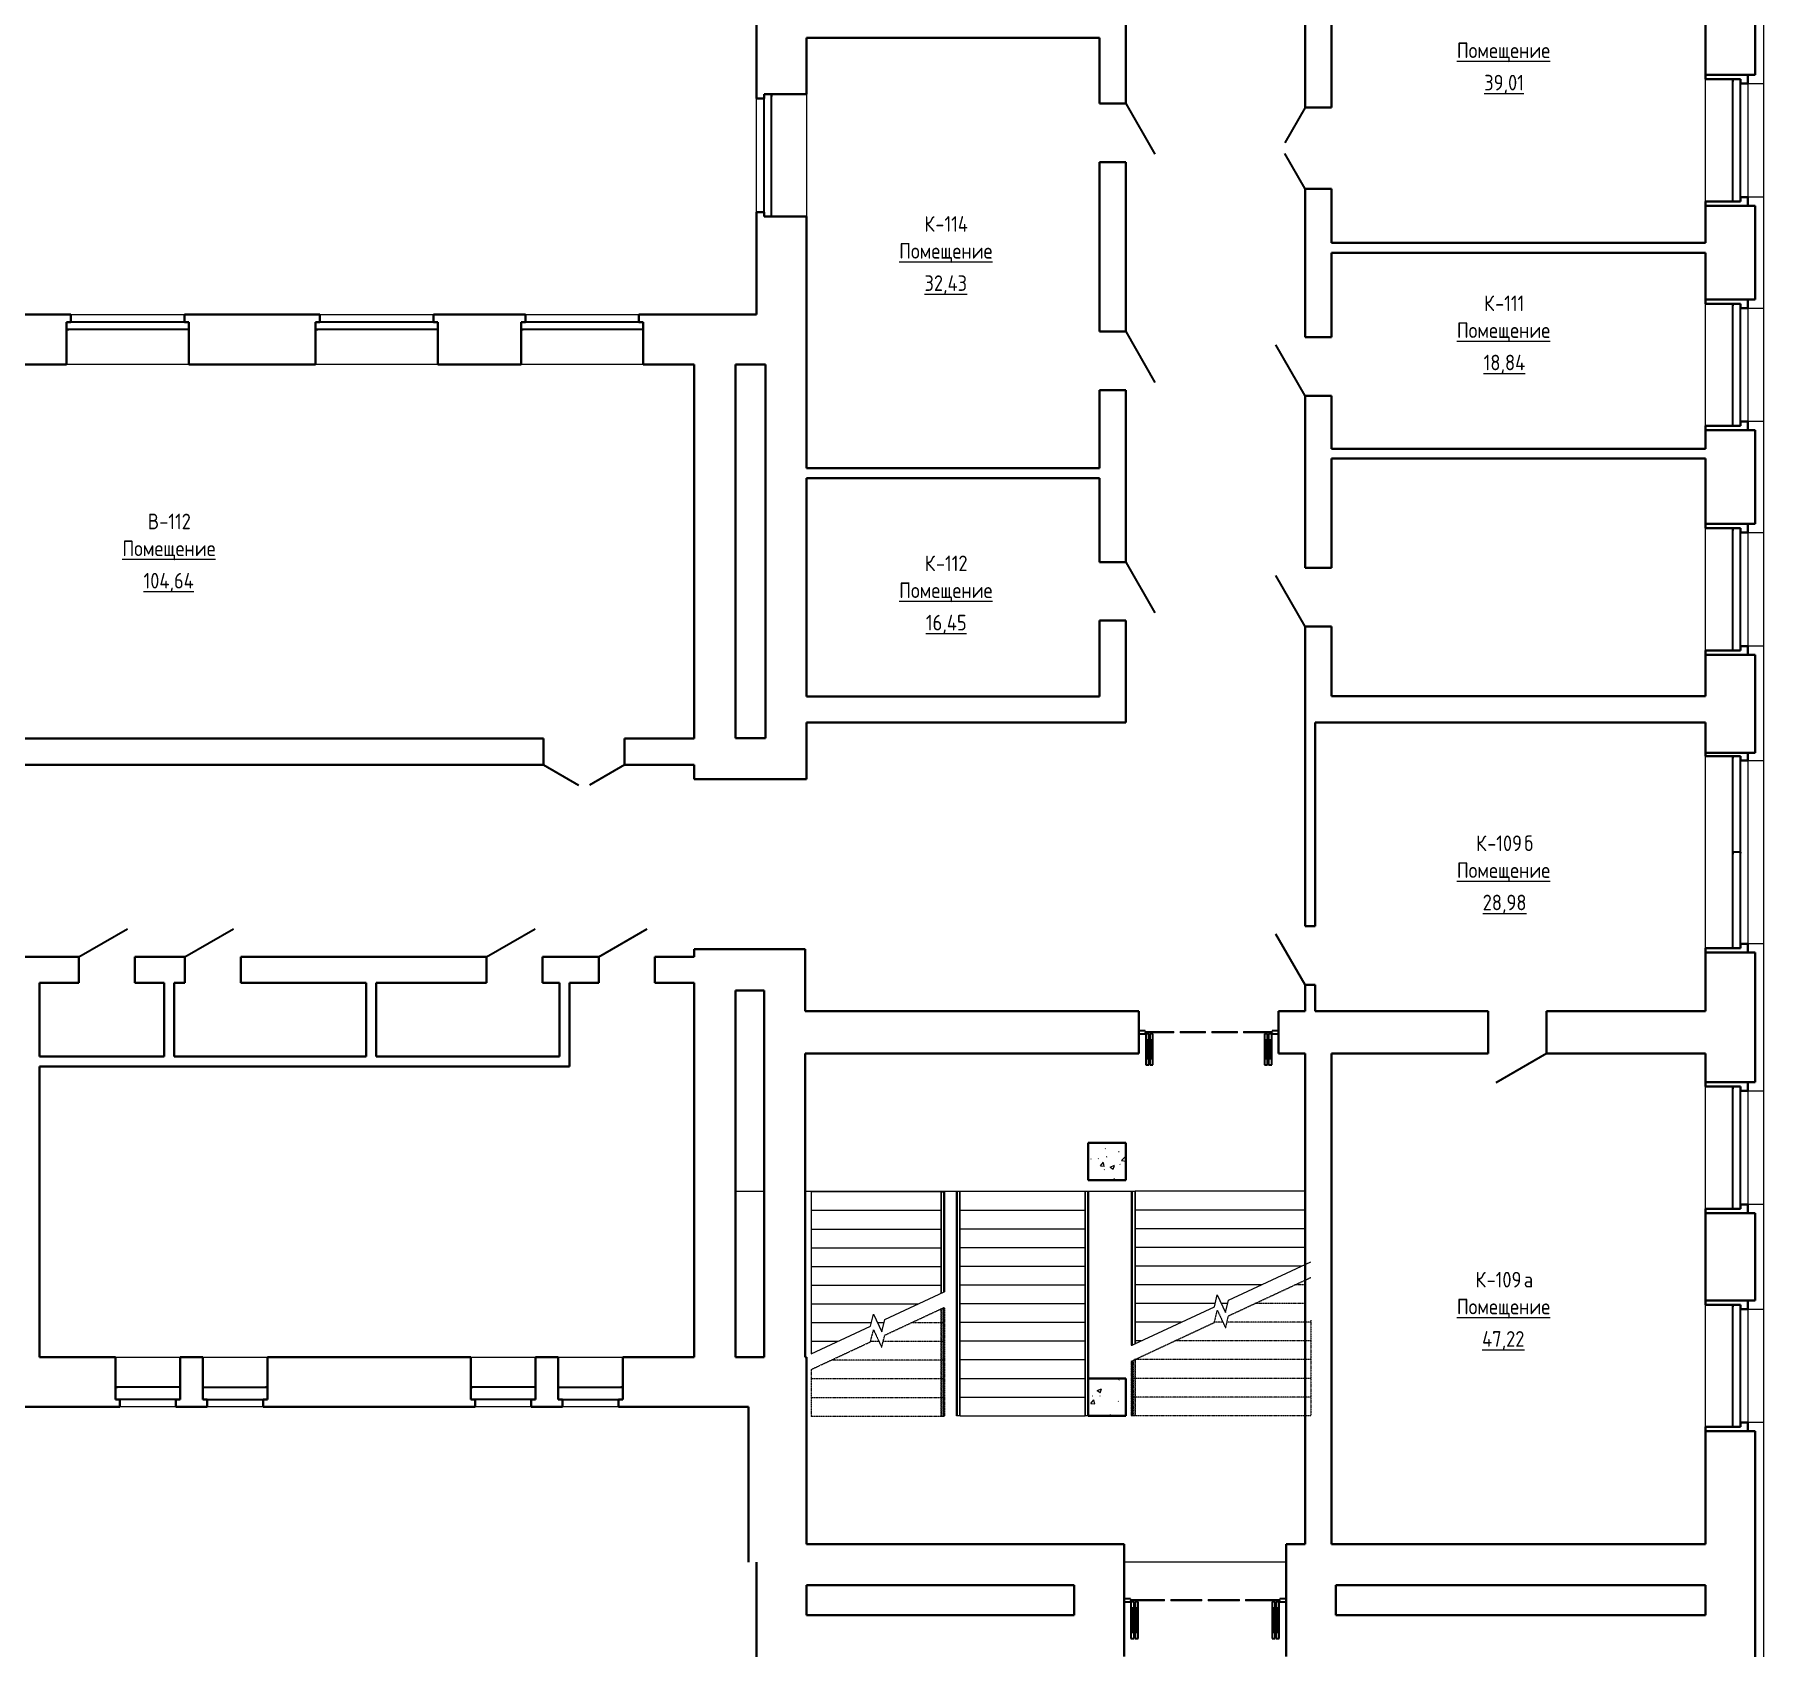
# Model space of a CAD drawing. Header units: millimetres. Extents: x -24 to 373619, y 275 to 149465.
# Drawn here: x 88483 to 116216, y 61239 to 87105 of the extents above; entities that cross this region are included whole.
import ezdxf

# ---------------------------------------------------------------- set-up
doc = ezdxf.new("R2010")
doc.units = ezdxf.units.MM
doc.linetypes.add('ADSK_Сверху', pattern=[4.5, 3, -1.5])
for name, color, linetype, lineweight in [('Двери', 7, 'Continuous', 18), ('Каркас_Импост', 7, 'Continuous', 30), ('Лестницы', 7, 'Continuous', 18), ('Марки помещений', 7, 'Continuous', 18), ('Несущие колонны', 7, 'Continuous', 18), ('Ограждение', 7, 'Continuous', 18), ('Окна', 7, 'Continuous', 18), ('Остекление', 7, 'Continuous', 30), ('Панель', 7, 'Continuous', 30), ('Перекрытия', 7, 'Continuous', 18), ('Поручни', 7, 'Continuous', 18), ('Стены', 7, 'Continuous', 18), ('Стены разрез', 7, 'Continuous', 40)]:
    doc.layers.add(name, color=color, linetype=linetype, lineweight=lineweight)
doc.styles.add('GOST Common_1', font='GOST Common.ttf', dxfattribs={"width": 0.9, "height": 250})

# ---------------------------------------------------------------- blocks, each defined once
blk = doc.blocks.new('Ограждение - Ограждение-187630-001_Весь этаж')
at = {"layer": 'Ограждение', "linetype": 'ADSK_Сверху'}
for p, q in [((106076, 65834), (106076, 64954)), ((106086, 65835), (106086, 64954)), ((106091, 65837), (106091, 64954)), ((106106, 65844), (106106, 64954)), ((106131, 65856), (106131, 64954)), ((106136, 65858), (106136, 64954)), ((106106, 64954), (106076, 64954)), ((106136, 64954), (106086, 64954)), ((106131, 64954), (106091, 64954))]:
    blk.add_line(p, q, dxfattribs=at)
at = {"layer": 'Поручни'}
for p, q in [((106076, 68554), (106091, 68554)), ((106076, 68554), (106076, 66084)), ((106091, 68554), (106131, 68554)), ((106091, 68554), (106091, 66087)), ((106131, 68554), (106136, 68554)), ((106131, 68554), (106131, 66106)), ((106136, 68554), (106136, 66108)), ((106076, 66084), (106086, 66084)), ((106076, 66084), (106086, 66084)), ((106086, 66088), (106086, 66085)), ((106086, 66085), (106091, 66087)), ((106086, 66084), (106091, 66087)), ((106086, 66084), (106091, 66087)), ((106091, 66087), (106131, 66106)), ((106091, 66087), (106131, 66106)), ((106091, 66087), (106131, 66106)), ((106131, 66106), (106136, 66108))]:
    blk.add_line(p, q, dxfattribs=at)
blk = doc.blocks.new('Ограждение - Ограждение-187785-001_Весь этаж')
at = {"layer": 'Ограждение', "linetype": 'ADSK_Сверху'}
for p, q in [((103021, 66667), (103021, 64944)), ((103026, 66669), (103026, 64944)), ((103051, 66681), (103051, 64944)), ((103066, 66688), (103066, 64944)), ((103071, 66690), (103071, 64944)), ((103081, 66691), (103081, 64944)), ((103071, 64944), (103021, 64944)), ((103066, 64944), (103026, 64944)), ((103081, 64944), (103051, 64944))]:
    blk.add_line(p, q, dxfattribs=at)
at = {"layer": 'Поручни'}
for p, q in [((103021, 68544), (103026, 68544)), ((103021, 68544), (103021, 66917)), ((103026, 68544), (103066, 68544)), ((103026, 68544), (103026, 66919)), ((103066, 68544), (103081, 68544)), ((103066, 68544), (103066, 66938)), ((103081, 68544), (103081, 66941)), ((103021, 66917), (103026, 66919)), ((103026, 66919), (103066, 66938)), ((103026, 66919), (103066, 66938)), ((103026, 66919), (103066, 66938)), ((103066, 66938), (103072, 66941)), ((103066, 66938), (103072, 66941)), ((103072, 66941), (103081, 66941)), ((103072, 66941), (103081, 66941))]:
    blk.add_line(p, q, dxfattribs=at)
blk = doc.blocks.new('ИРНИТУ_Дверь_Однопольная_ДеревяннаяВнутренняя_филенчатая - 900х2080-1341260-001_Весь этаж')
at = {"layer": 'Панель'}
blk.add_line((-470, 210), (344, 680), dxfattribs=at)
blk = doc.blocks.new('ИРНИТУ_Дверь_Однопольная_ДеревяннаяВнутренняя_филенчатая - 900х2080 без верха-1341262-001_Весь этаж')
at = {"layer": 'Панель'}
blk.add_line((-470, 340), (344, 810), dxfattribs=at)
blk = doc.blocks.new('ИРНИТУ_Дверь_Однопольная_ДеревяннаяВнутренняя_филенчатая - 900х2080 без верха-1341261-001_Весь этаж')
at = {"layer": 'Панель'}
blk.add_line((-470, 80), (344, 550), dxfattribs=at)
blk = doc.blocks.new('AC_Дверь_Двупольная_ДеревяннаяВнутренняя_филенчатая_с_верхом - 1260х2080-413008-001_Весь этаж')
at = {"layer": 'Панель'}
for p, q in [((-650, 210), (-87, 535)), ((650, 210), (87, 535))]:
    blk.add_line(p, q, dxfattribs=at)
blk = doc.blocks.new('ADSK_Колонна бетонная_Квадратная - 600x600-460136-001_Весь этаж')
at = {"layer": 'Несущие колонны', "lineweight": 9}
h = blk.add_hatch(dxfattribs=at)
h.set_pattern_fill('FP_5', color=256, style=0, pattern_type=2)
h.set_pattern_definition([(50, (-105685.95, -65253.9), (728.7365, -63.7558), [76.2, -838.2]), (355, (-105685.95, -65253.9), (-140.9716, 764.2276), [60.96, -670.56]), (100.451, (-105625.2, -65259.2), (587.77, 700.4668), [64.76, -712.36]), (46.184, (-105685.95, -65050.7), (1084.316, -168.171), [114.3, -1257.3]), (96.636, (-105595.6, -65064.7), (949.61, 989.71), [97.14, -1068.54]), (351.184, (-105686, -65050.7), (949.621, 989.701), [91.44, -1005.84]), (21, (-105584.35, -65101.5), (606.458, -409.0606), [76.2, -838.2]), (326, (-105584.35, -65101.5), (247.2083, 736.753), [60.96, -670.56]), (71.451, (-105533.8, -65135.6), (853.6683, 327.6855), [64.76, -712.36]), (37.5, (-105685.95, -65253.88), (12.3547, 338.2201), [6.706, -655.726, 6.706, -674.014, -673.1]), (37.5, (-105685.95, -65253.88), (12.3547, 338.2201), [-1343.152, 6.706, -666.394]), (7.5, (-105685.95, -65253.88), (267.2789, 400.7221), [6.706, -381.406, 6.706, -640.486, -256.54]), (7.5, (-105685.95, -65253.88), (267.2789, 400.7221), [-1035.304, 6.706, -249.834]), (327.5, (-105912.52, -65253.88), (542.36333, -22.91534), [6.706, -247.294, 6.706, -1837.334]), (327.5, (-105912.52, -65253.88), (542.36333, -22.91534), [-260.706, -785.774, 6.706, -1044.854]), (317.5, (-106014.1, -65253.9), (592.517, 101.7071), [6.706, -323.494, 6.706, -1266.342]), (317.5, (-106014.1, -65253.9), (592.517, 101.7071), [-336.906, -519.582, 6.706, -740.054])])
h.paths.add_polyline_path([(300, -300), (300, 300), (-300, 300), (-300, -300)], flags=0)
at = {"layer": 'Несущие колонны', "lineweight": 40}
for p, q in [((300, 300), (-300, 300)), ((-300, 300), (-300, -300)), ((300, -300), (300, 300)), ((-300, -300), (300, -300))]:
    blk.add_line(p, q, dxfattribs=at)
blk = doc.blocks.new('AC_Дверь_Однопольная_ДеревяннаяВнутренняя_ГОСТ6629-88 - 860х2080h-423457-001_Весь этаж')
at = {"layer": 'Панель'}
blk.add_line((-450, 210), (329, 660), dxfattribs=at)
blk = doc.blocks.new('Ограждение - Ограждение-658922-001_Весь этаж')
at = {"layer": 'Поручни'}
for p, q in [((105336, 68554), (105341, 68554)), ((105336, 64954), (105336, 68554)), ((105341, 68554), (105381, 68554)), ((105341, 64954), (105341, 68554)), ((105381, 68554), (105396, 68554)), ((105381, 64954), (105381, 68554)), ((105396, 65554), (105396, 68554)), ((105341, 64954), (105336, 64954)), ((105381, 64954), (105341, 64954)), ((105386, 64954), (105381, 64954))]:
    blk.add_line(p, q, dxfattribs=at)
blk = doc.blocks.new('Ограждение - Ограждение-658926-001_Весь этаж')
at = {"layer": 'Поручни'}
for p, q in [((103273, 68554), (103288, 68554)), ((103273, 64954), (103273, 68554)), ((103288, 68554), (103328, 68554)), ((103288, 64954), (103288, 68554)), ((103328, 68554), (103333, 68554)), ((103328, 64954), (103328, 68554)), ((103333, 64954), (103333, 68554)), ((103288, 64954), (103273, 64954)), ((103328, 64954), (103288, 64954)), ((103333, 64954), (103328, 64954))]:
    blk.add_line(p, q, dxfattribs=at)
blk = doc.blocks.new('ИРНИТУ-Окно-ГОСТ23166-99_4_2_Створки - 1920 x 2350-415137-001_Весь этаж')
at = {"layer": 'Каркас_Импост'}
for p, q in [((-1018.1, -160), (941.9, -160)), ((-1018.1, -280), (-1018.1, -160)), ((-1018.1, -160), (-983.1, -160)), ((941.9, -160), (906.9, -160)), ((941.9, -280), (941.9, -160)), ((-1018.1, -280), (941.9, -280)), ((-1018.1, -280), (-983.1, -280)), ((941.9, -280), (906.9, -280))]:
    blk.add_line(p, q, dxfattribs=at)
blk = doc.blocks.new('ИРНИТУ-Окно-ГОСТ23166-99_4_2_Створки - 1920 x 2350-763711-001_Весь этаж')
at = {"layer": 'Каркас_Импост'}
for p, q in [((-1018.1, -100), (941.9, -100)), ((-1018.1, -220), (-1018.1, -100)), ((-1018.1, -100), (-983.1, -100)), ((-1018.1, -220), (941.9, -220)), ((-1018.1, -220), (-983.1, -220)), ((941.9, -100), (906.9, -100)), ((941.9, -220), (906.9, -220)), ((941.9, -220), (941.9, -100))]:
    blk.add_line(p, q, dxfattribs=at)
blk = doc.blocks.new('ИРНИТУ-Окно-ГОСТ23166-99_4_2_Створки - 1520 x 2350-766259-001_Весь этаж')
at = {"layer": 'Каркас_Импост'}
for p, q in [((-808.1, -100), (731.9, -100)), ((-808.1, -220), (-808.1, -100)), ((-808.1, -100), (-773.1, -100)), ((-808.1, -220), (731.9, -220)), ((-808.1, -220), (-793.1, -220)), ((731.9, -100), (696.9, -100)), ((731.9, -220), (696.9, -220)), ((731.9, -220), (731.9, -100))]:
    blk.add_line(p, q, dxfattribs=at)
blk = doc.blocks.new('ИРНИТУ-Окно-ГОСТ23166-99_4_2_Створки - 1520 x 2350-766262-001_Весь этаж')
at = {"layer": 'Каркас_Импост'}
for p, q in [((-808.1, -100), (731.9, -100)), ((-808.1, -220), (-808.1, -100)), ((-808.1, -100), (-773.1, -100)), ((-808.1, -220), (731.9, -220)), ((-808.1, -220), (-773.1, -220)), ((731.9, -100), (696.9, -100)), ((731.9, -220), (716.9, -220)), ((731.9, -220), (731.9, -100))]:
    blk.add_line(p, q, dxfattribs=at)
blk = doc.blocks.new('ИРНИТУ-Окно-ГОСТ23166-99_4_2_Створки - 1920 x 2350-415142-001_Весь этаж')
at = {"layer": 'Каркас_Импост'}
for p, q in [((-1018.1, 280), (941.9, 280)), ((-1018.1, 280), (-1018.1, 160)), ((-1018.1, 280), (-983.1, 280)), ((941.9, 280), (906.9, 280)), ((941.9, 280), (941.9, 160)), ((-1018.1, 160), (941.9, 160)), ((-1018.1, 160), (-983.1, 160)), ((941.9, 160), (906.9, 160))]:
    blk.add_line(p, q, dxfattribs=at)
blk = doc.blocks.new('ИРНИТУ-Окно-ГОСТ23166-99_2_1_Створка - 1000 x 1800-942850-001_Весь этаж')
at = {"layer": 'Каркас_Импост'}
for p, q in [((-1018.1, -80), (21.9, -80)), ((-1018.1, -280), (-1018.1, -80)), ((-1018.1, -80), (-983.1, -80)), ((21.9, -80), (-13.1, -80)), ((21.9, -280), (21.9, -80)), ((-1018.1, -280), (21.9, -280)), ((-1018.1, -280), (-983.1, -280)), ((21.9, -280), (-13.1, -280))]:
    blk.add_line(p, q, dxfattribs=at)
blk = doc.blocks.new('ИРНИТУ-Окно-ГОСТ23166-99_2_1_Створка - 1000 x 1800-942852-001_Весь этаж')
at = {"layer": 'Каркас_Импост'}
for p, q in [((-1018.1, 280), (21.9, 280)), ((-1018.1, 280), (-1018.1, 80)), ((-1018.1, 280), (-983.1, 280)), ((21.9, 280), (-13.1, 280)), ((21.9, 280), (21.9, 80)), ((-1018.1, 80), (21.9, 80)), ((-1018.1, 80), (-983.1, 80)), ((21.9, 80), (-13.1, 80))]:
    blk.add_line(p, q, dxfattribs=at)
blk = doc.blocks.new('Противодымная перегородка Тип1 - Противодымная перегородка Тип1-1120742-001_Весь этаж')
at = {"layer": 'Каркас_Импост'}
for p, q in [((-1199, 25), (-1299, 25)), ((-1299, 25), (-1299, -25)), ((-1199, 10), (-1199, 25)), ((1299, 25), (1199, 25)), ((1199, 25), (1199, 10)), ((1299, -25), (1299, 25)), ((-1299, -25), (-1199, -25)), ((-1199, -25), (-1199, -10)), ((-1139, -25), (-1189, -25)), ((-1189, -25), (-1189, -125)), ((-1189, -125), (-1139, -125)), ((-1139, -125), (-1139, -25)), ((-1124, -25), (-1124, -125)), ((-1074, -25), (-1124, -25)), ((-1124, -125), (-1074, -125)), ((-1074, -125), (-1074, -25)), ((1124, -25), (1074, -25)), ((1074, -25), (1074, -125)), ((1074, -125), (1124, -125)), ((1124, -125), (1124, -25)), ((1139, -25), (1139, -125)), ((1189, -25), (1139, -25)), ((1139, -125), (1189, -125)), ((1189, -125), (1189, -25)), ((1199, -10), (1199, -25)), ((1199, -25), (1299, -25)), ((-1139, -512), (-1189, -512)), ((-1189, -512), (-1189, -612)), ((-1139, -612), (-1139, -512)), ((-1124, -512), (-1124, -612)), ((-1074, -512), (-1124, -512)), ((-1074, -612), (-1074, -512)), ((1124, -512), (1074, -512)), ((1074, -512), (1074, -612)), ((1124, -612), (1124, -512)), ((1139, -512), (1139, -612)), ((1189, -512), (1139, -512)), ((1189, -612), (1189, -512)), ((-1189, -612), (-1139, -612)), ((-1124, -612), (-1074, -612)), ((1074, -612), (1124, -612)), ((1139, -612), (1189, -612))]:
    blk.add_line(p, q, dxfattribs=at)
at = {"layer": 'Каркас_Импост', "lineweight": 18}
for p, q in [((-1189, -512), (-1189, -125)), ((-1139, -125), (-1139, -512)), ((-1124, -512), (-1124, -125)), ((-1074, -125), (-1074, -512)), ((1074, -512), (1074, -125)), ((1124, -125), (1124, -512)), ((1139, -512), (1139, -125)), ((1189, -125), (1189, -512))]:
    blk.add_line(p, q, dxfattribs=at)
at = {"layer": 'Остекление', "lineweight": 18}
for p, q in [((-1199, 10), (-649, 10)), ((-1199, 10), (-1199, -10)), ((-649, -10), (-649, 10)), ((-549, 10), (-50, 10)), ((-549, 10), (-549, -10)), ((-50, -10), (-50, 10)), ((50, 10), (549, 10)), ((50, 10), (50, -10)), ((549, -10), (549, 10)), ((649, 10), (1199, 10)), ((649, 10), (649, -10)), ((1199, -10), (1199, 10)), ((-649, -10), (-1199, -10)), ((-50, -10), (-549, -10)), ((549, -10), (50, -10)), ((1199, -10), (649, -10))]:
    blk.add_line(p, q, dxfattribs=at)
at = {"layer": 'Остекление'}
for p, q in [((-1154, -125), (-1174, -125)), ((-1174, -125), (-1174, -512)), ((-1154, -512), (-1154, -125)), ((-1109, -125), (-1109, -512)), ((-1089, -125), (-1109, -125)), ((-1089, -512), (-1089, -125)), ((1109, -125), (1089, -125)), ((1089, -125), (1089, -512)), ((1109, -512), (1109, -125)), ((1154, -125), (1154, -512)), ((1174, -125), (1154, -125)), ((1174, -512), (1174, -125)), ((-1174, -512), (-1154, -512)), ((-1109, -512), (-1089, -512)), ((1089, -512), (1109, -512)), ((1154, -512), (1174, -512))]:
    blk.add_line(p, q, dxfattribs=at)
blk = doc.blocks.new('Противодымная перегородка Тип1 - Противодымная перегородка Тип1-1180068-001_Весь этаж')
at = {"layer": 'Каркас_Импост'}
for p, q in [((-1020, 25), (-1120, 25)), ((-1120, 25), (-1120, -25)), ((-1020, 10), (-1020, 25)), ((1120, 25), (1020, 25)), ((1020, 25), (1020, 10)), ((1120, -25), (1120, 25)), ((-1120, -25), (-1020, -25)), ((-1020, -25), (-1020, -10)), ((-960, -25), (-1010, -25)), ((-1010, -25), (-1010, -125)), ((-1010, -125), (-960, -125)), ((-960, -125), (-960, -25)), ((-945, -25), (-945, -125)), ((-895, -25), (-945, -25)), ((-945, -125), (-895, -125)), ((-895, -125), (-895, -25)), ((945, -25), (895, -25)), ((895, -25), (895, -125)), ((895, -125), (945, -125)), ((945, -125), (945, -25)), ((960, -25), (960, -125)), ((1010, -25), (960, -25)), ((960, -125), (1010, -125)), ((1010, -125), (1010, -25)), ((1020, -10), (1020, -25)), ((1020, -25), (1120, -25)), ((-960, -422.5), (-1010, -422.5)), ((-1010, -422.5), (-1010, -522.5)), ((-1010, -522.5), (-960, -522.5)), ((-960, -522.5), (-960, -422.5)), ((-945, -422.5), (-945, -522.5)), ((-895, -422.5), (-945, -422.5)), ((-945, -522.5), (-895, -522.5)), ((-895, -522.5), (-895, -422.5)), ((945, -422.5), (895, -422.5)), ((895, -422.5), (895, -522.5)), ((895, -522.5), (945, -522.5)), ((945, -522.5), (945, -422.5)), ((960, -422.5), (960, -522.5)), ((1010, -422.5), (960, -422.5)), ((960, -522.5), (1010, -522.5)), ((1010, -522.5), (1010, -422.5))]:
    blk.add_line(p, q, dxfattribs=at)
at = {"layer": 'Каркас_Импост', "lineweight": 18}
for p, q in [((-1010, -422.5), (-1010, -125)), ((-960, -125), (-960, -422.5)), ((-945, -422.5), (-945, -125)), ((-895, -125), (-895, -422.5)), ((895, -422.5), (895, -125)), ((945, -125), (945, -422.5)), ((960, -422.5), (960, -125)), ((1010, -125), (1010, -422.5))]:
    blk.add_line(p, q, dxfattribs=at)
at = {"layer": 'Остекление', "lineweight": 18}
for p, q in [((-1020, 10), (-560, 10)), ((-1020, 10), (-1020, -10)), ((-560, -10), (-560, 10)), ((-460, 10), (-50, 10)), ((-460, 10), (-460, -10)), ((-50, -10), (-50, 10)), ((50, 10), (460, 10)), ((50, 10), (50, -10)), ((460, -10), (460, 10)), ((560, 10), (1020, 10)), ((560, 10), (560, -10)), ((1020, -10), (1020, 10)), ((-560, -10), (-1020, -10)), ((-50, -10), (-460, -10)), ((460, -10), (50, -10)), ((1020, -10), (560, -10))]:
    blk.add_line(p, q, dxfattribs=at)
at = {"layer": 'Остекление'}
for p, q in [((-975, -125), (-995, -125)), ((-995, -125), (-995, -422.5)), ((-975, -422.5), (-975, -125)), ((-930, -125), (-930, -422.5)), ((-910, -125), (-930, -125)), ((-910, -422.5), (-910, -125)), ((930, -125), (910, -125)), ((910, -125), (910, -422.5)), ((930, -422.5), (930, -125)), ((975, -125), (975, -422.5)), ((995, -125), (975, -125)), ((995, -422.5), (995, -125)), ((-995, -422.5), (-975, -422.5)), ((-930, -422.5), (-910, -422.5)), ((910, -422.5), (930, -422.5)), ((975, -422.5), (995, -422.5))]:
    blk.add_line(p, q, dxfattribs=at)

msp = doc.modelspace()

# ---------------------------------------------------------------- hatches: boundary and pattern name
at = {"layer": 'Несущие колонны', "lineweight": 9}
h = msp.add_hatch(dxfattribs=at)
h.set_pattern_fill('FP_7', color=256, style=0, pattern_type=2)
h.set_pattern_definition([(50, (0, 0), (728.7365, -63.7558), [76.2, -838.2]), (355, (0, 0), (-140.9716, 764.2276), [60.96, -670.56]), (100.451, (60.7, -5.3), (587.77, 700.4668), [64.76, -712.36]), (46.184, (0, 203.2), (1084.316, -168.171), [114.3, -1257.3]), (96.636, (90.4, 189.2), (949.61, 989.71), [97.14, -1068.54]), (351.184, (0, 203.2), (949.621, 989.701), [91.44, -1005.84]), (21, (101.6, 152.4), (606.458, -409.0606), [76.2, -838.2]), (326, (101.6, 152.4), (247.2083, 736.753), [60.96, -670.56]), (71.451, (152.14, 118.3), (853.6683, 327.6855), [64.76, -712.36]), (37.5, (0, 0), (12.3547, 338.2201), [6.706, -655.726, 6.706, -674.014, -673.1]), (37.5, (0, 0), (12.3547, 338.2201), [-1343.152, 6.706, -666.394]), (7.5, (0, 0), (267.2789, 400.7221), [6.706, -381.406, 6.706, -640.486, -256.54]), (7.5, (0, 0), (267.2789, 400.7221), [-1035.304, 6.706, -249.834]), (327.5, (-226.57, 0), (542.36333, -22.91534), [6.706, -247.294, 6.706, -785.774, -1051.56]), (327.5, (-226.57, 0), (542.36333, -22.91534), [-1046.48, 6.706, -1044.854]), (317.5, (-328.17, 0), (592.517, 101.7071), [6.706, -323.494, 6.706, -519.582, -746.76]), (317.5, (-328.17, 0), (592.517, 101.7071), [-856.488, 6.706, -740.054])])
h.paths.add_polyline_path([(105386, 68734), (105986, 68734), (105986, 69334), (105386, 69334)], flags=0)

# ---------------------------------------------------------------- linework, layer by layer
at = {"layer": 'Лестницы'}
for p, q in [((103021, 68544), (100941, 68544)), ((100941, 68544), (100941, 68244)), ((103333, 68554), (105336, 68554)), ((108866, 68554), (106136, 68554)), ((100941, 68244), (100941, 67944)), ((103021, 68244), (100941, 68244)), ((103333, 68254), (105336, 68254)), ((108866, 68254), (106136, 68254)), ((103333, 67954), (105336, 67954)), ((108866, 67954), (106136, 67954)), ((100941, 67944), (100941, 67644)), ((103021, 67944), (100941, 67944)), ((100941, 67644), (100941, 67344)), ((103021, 67644), (100941, 67644)), ((103333, 67654), (105336, 67654)), ((108866, 67654), (106136, 67654)), ((107635, 66807), (108958, 67423)), ((100941, 67344), (100941, 67044)), ((103021, 67344), (100941, 67344)), ((103333, 67354), (105336, 67354)), ((108808, 67354), (106136, 67354)), ((100941, 67044), (100941, 66744)), ((103021, 67044), (100941, 67044)), ((102120, 66497), (103072, 66941)), ((103333, 67054), (105336, 67054)), ((108165, 67054), (106136, 67054)), ((107408, 66701), (107456, 66895)), ((107456, 66895), (107588, 66612)), ((100941, 66744), (100941, 66444)), ((102650, 66744), (100941, 66744)), ((101893, 66391), (101940, 66585)), ((101940, 66585), (102072, 66302)), ((103333, 66754), (105336, 66754)), ((106131, 66106), (107408, 66701)), ((107421, 66754), (106136, 66754)), ((107622, 66754), (107522, 66754)), ((107588, 66612), (107635, 66807)), ((100941, 66444), (100941, 66144)), ((101906, 66444), (100941, 66444)), ((100941, 65947), (101893, 66391)), ((102107, 66444), (102006, 66444)), ((102072, 66302), (102120, 66497)), ((103333, 66454), (105336, 66454)), ((106878, 66454), (106136, 66454)), ((100941, 66144), (100941, 65947)), ((101363, 66144), (100941, 66144)), ((103333, 66154), (105336, 66154)), ((106086, 66087), (106086, 66084)), ((106086, 66084), (106091, 66087)), ((106235, 66154), (106136, 66154)), ((103333, 65854), (105336, 65854)), ((103333, 65554), (105336, 65554)), ((103333, 65254), (105336, 65254)), ((103333, 64954), (105336, 64954))]:
    msp.add_line(p, q, dxfattribs=at)
at = {"layer": 'Лестницы', "linetype": 'ADSK_Сверху'}
for p, q in [((103021, 68544), (100941, 68544)), ((108866, 68554), (106136, 68554)), ((103021, 68244), (100941, 68244)), ((103333, 68254), (105336, 68254)), ((108866, 68254), (106136, 68254)), ((103333, 67954), (105336, 67954)), ((108866, 67954), (106136, 67954)), ((103021, 67944), (100941, 67944)), ((103021, 67644), (100941, 67644)), ((103333, 67654), (105336, 67654)), ((108866, 67654), (106136, 67654)), ((103021, 67344), (100941, 67344)), ((103333, 67354), (105336, 67354)), ((108808, 67354), (106136, 67354)), ((107635, 66557), (108958, 67173)), ((103021, 67044), (100941, 67044)), ((103333, 67054), (105336, 67054)), ((108165, 67054), (106136, 67054)), ((108866, 67054), (108701, 67054)), ((108866, 67054), (108701, 67054)), ((102650, 66744), (100941, 66744)), ((102120, 66247), (103072, 66691)), ((103072, 66691), (103072, 64944)), ((103333, 66754), (105336, 66754)), ((107421, 66754), (106136, 66754)), ((107408, 66451), (107456, 66645)), ((107456, 66645), (107588, 66362)), ((107622, 66754), (107522, 66754)), ((108866, 66754), (108058, 66754)), ((108866, 66754), (108058, 66754)), ((101906, 66444), (100941, 66444)), ((101893, 66141), (101940, 66335)), ((101940, 66335), (102072, 66052)), ((102107, 66444), (102006, 66444)), ((103072, 66444), (102542, 66444)), ((103072, 66444), (102542, 66444)), ((103333, 66454), (105336, 66454)), ((106086, 65834), (107408, 66451)), ((106878, 66454), (106136, 66454)), ((107545, 66454), (107409, 66454)), ((107545, 66454), (107409, 66454)), ((107588, 66362), (107635, 66557)), ((108958, 66454), (107610, 66454)), ((108958, 66454), (107610, 66454)), ((108958, 66490), (108958, 64954)), ((101363, 66144), (100941, 66144)), ((100941, 65697), (101893, 66141)), ((102030, 66144), (101894, 66144)), ((102030, 66144), (101894, 66144)), ((102072, 66052), (102120, 66247)), ((103072, 66144), (102095, 66144)), ((103072, 66144), (102095, 66144)), ((103333, 66154), (105336, 66154)), ((106235, 66154), (106136, 66154)), ((108958, 66154), (106771, 66154)), ((108958, 66154), (106771, 66154)), ((103072, 65844), (101256, 65844)), ((103072, 65844), (101256, 65844)), ((103333, 65854), (105336, 65854)), ((106086, 65834), (106086, 64954)), ((108958, 65854), (106128, 65854)), ((108958, 65854), (106128, 65854)), ((100941, 65697), (100941, 64944)), ((103072, 65544), (100941, 65544)), ((103072, 65544), (100941, 65544)), ((103333, 65554), (105336, 65554)), ((108958, 65554), (106086, 65554)), ((108958, 65554), (106086, 65554)), ((103072, 65244), (100941, 65244)), ((103072, 65244), (100941, 65244)), ((103333, 65254), (105336, 65254)), ((108958, 65254), (106086, 65254)), ((108958, 65254), (106086, 65254)), ((103072, 64944), (100941, 64944)), ((103333, 64954), (105336, 64954)), ((108958, 64954), (106086, 64954))]:
    msp.add_line(p, q, dxfattribs=at)
at = {"layer": 'Несущие колонны', "lineweight": 40}
for p, q in [((105386, 68734), (105386, 69334)), ((105386, 69334), (105986, 69334)), ((105986, 68734), (105986, 69334)), ((105986, 68734), (105386, 68734))]:
    msp.add_line(p, q, dxfattribs=at)
at = {"layer": 'Перекрытия'}
for p, q in [((99726, 68554), (100186, 68554)), ((100846, 68554), (103273, 68554)), ((103333, 68554), (105336, 68554)), ((105396, 68554), (106076, 68554)), ((108559, 62605), (105961, 62605))]:
    msp.add_line(p, q, dxfattribs=at)
at = {"layer": 'Стены'}
for p, q in [((116216, 99299), (116216, 84499)), ((115286, 84429), (115286, 86389)), ((115966, 86319), (115966, 84499)), ((115966, 86319), (116216, 86319)), ((100066, 84259), (100066, 86079)), ((100866, 86149), (100866, 84189)), ((116216, 84499), (115966, 84499)), ((116216, 84499), (116216, 70165)), ((115286, 80829), (115286, 82789)), ((115966, 82719), (115966, 80899)), ((115966, 82719), (116216, 82719)), ((89066, 82615), (90886, 82615)), ((93061, 82615), (94881, 82615)), ((96357, 82615), (98177, 82615)), ((90956, 81815), (88996, 81815)), ((94951, 81815), (92991, 81815)), ((98247, 81815), (96287, 81815)), ((116216, 80899), (115966, 80899)), ((115286, 77229), (115286, 79189)), ((115966, 79119), (115966, 77299)), ((115966, 79119), (116216, 79119)), ((116216, 77299), (115966, 77299)), ((115286, 72454), (115286, 75534)), ((115966, 75464), (115966, 72524)), ((115966, 75464), (116216, 75464)), ((116216, 72524), (115966, 72524)), ((115286, 68275), (115286, 70235)), ((115966, 70165), (115966, 68345)), ((115966, 70165), (116216, 70165)), ((116216, 70165), (116216, 46525)), ((116216, 68345), (115966, 68345)), ((115286, 64775), (115286, 66735)), ((115966, 66665), (115966, 64845)), ((115966, 66665), (116216, 66665)), ((89781, 65895), (90821, 65895)), ((91181, 65895), (92221, 65895)), ((95481, 65895), (96521, 65895)), ((96881, 65895), (97921, 65895)), ((90751, 65095), (89851, 65095)), ((92151, 65095), (91251, 65095)), ((96451, 65095), (95551, 65095)), ((97851, 65095), (96951, 65095)), ((116216, 64845), (115966, 64845))]:
    msp.add_line(p, q, dxfattribs=at)
at = {"layer": 'Стены разрез'}
for p, q in [((108866, 90265), (108866, 85934)), ((109286, 85934), (109286, 90265)), ((105986, 86001), (105986, 88421)), ((100066, 86079), (100066, 87954)), ((115286, 88129), (115286, 86389)), ((116086, 86459), (116086, 88059)), ((100866, 86149), (100866, 87051)), ((105566, 87051), (100866, 87051)), ((105566, 87051), (105566, 86001)), ((115286, 86459), (116086, 86459)), ((115286, 86389), (115846, 86389)), ((115846, 86389), (115846, 86319)), ((115966, 86319), (115846, 86319)), ((115966, 86459), (115966, 86319)), ((100066, 86079), (100186, 86079)), ((100186, 86079), (100186, 86149)), ((100866, 86149), (100186, 86149)), ((105986, 86001), (105566, 86001)), ((109286, 85934), (108866, 85934)), ((105566, 85061), (105566, 82341)), ((105986, 85061), (105566, 85061)), ((105986, 82341), (105986, 85061)), ((108866, 84634), (108866, 82254)), ((109286, 84634), (108866, 84634)), ((109286, 83764), (109286, 84634)), ((115286, 84429), (115286, 83764)), ((115286, 84429), (115846, 84429)), ((115286, 84359), (116086, 84359)), ((115846, 84429), (115846, 84499)), ((115966, 84499), (115846, 84499)), ((115966, 84359), (115966, 84499)), ((116086, 82859), (116086, 84359)), ((100066, 82615), (100066, 84259)), ((100066, 84259), (100186, 84259)), ((100186, 84189), (100186, 84259)), ((100866, 84189), (100186, 84189)), ((100866, 84189), (100866, 81815)), ((109286, 83764), (115286, 83764)), ((109286, 82254), (109286, 83604)), ((115286, 83604), (109286, 83604)), ((115286, 83604), (115286, 82789)), ((115286, 82859), (116086, 82859)), ((115286, 82789), (115846, 82789)), ((115846, 82789), (115846, 82719)), ((115966, 82719), (115846, 82719)), ((115966, 82859), (115966, 82719)), ((89066, 82615), (87291, 82615)), ((88996, 82495), (89066, 82495)), ((88996, 81815), (88996, 82495)), ((89066, 82615), (89066, 82495)), ((93061, 82615), (90886, 82615)), ((90886, 82615), (90886, 82495)), ((90886, 82495), (90956, 82495)), ((90956, 81815), (90956, 82495)), ((92991, 82495), (93061, 82495)), ((92991, 81815), (92991, 82495)), ((93061, 82615), (93061, 82495)), ((96357, 82615), (94881, 82615)), ((94881, 82615), (94881, 82495)), ((94881, 82495), (94951, 82495)), ((94951, 81815), (94951, 82495)), ((96287, 82495), (96357, 82495)), ((96287, 81815), (96287, 82495)), ((96357, 82615), (96357, 82495)), ((100066, 82615), (98177, 82615)), ((98177, 82615), (98177, 82495)), ((98177, 82495), (98247, 82495)), ((98247, 81815), (98247, 82495)), ((105986, 82341), (105566, 82341)), ((109286, 82254), (108866, 82254)), ((88996, 81815), (87361, 81815)), ((92991, 81815), (90956, 81815)), ((96287, 81815), (94951, 81815)), ((99066, 81815), (98247, 81815)), ((99066, 81815), (99066, 75815)), ((99726, 75824), (99726, 81815)), ((100206, 81815), (99726, 81815)), ((100206, 81815), (100206, 75824)), ((100866, 81815), (100866, 80151)), ((105566, 81401), (105566, 80151)), ((105986, 81401), (105566, 81401)), ((105986, 78646), (105986, 81401)), ((108866, 81314), (108866, 78554)), ((109286, 81314), (108866, 81314)), ((109286, 80464), (109286, 81314)), ((115286, 80829), (115286, 80464)), ((115286, 80829), (115846, 80829)), ((115286, 80759), (116086, 80759)), ((115846, 80829), (115846, 80899)), ((115966, 80899), (115846, 80899)), ((115966, 80759), (115966, 80899)), ((116086, 79259), (116086, 80759)), ((109286, 80464), (115286, 80464)), ((100866, 80151), (105566, 80151)), ((109286, 78554), (109286, 80304)), ((115286, 80304), (109286, 80304)), ((115286, 80304), (115286, 79189)), ((100866, 79991), (100866, 76491)), ((105566, 79991), (100866, 79991)), ((105566, 79991), (105566, 78646)), ((115286, 79259), (116086, 79259)), ((115286, 79189), (115846, 79189)), ((115846, 79189), (115846, 79119)), ((115966, 79119), (115846, 79119)), ((115966, 79259), (115966, 79119)), ((105986, 78646), (105566, 78646)), ((109286, 78554), (108866, 78554)), ((105566, 77706), (105566, 76491)), ((105986, 77706), (105566, 77706)), ((105986, 76071), (105986, 77706)), ((109286, 77614), (108866, 77614)), ((108866, 77614), (108866, 72804)), ((109286, 76494), (109286, 77614)), ((115286, 77229), (115286, 76494)), ((115286, 77229), (115846, 77229)), ((115286, 77159), (116086, 77159)), ((115846, 77229), (115846, 77299)), ((115966, 77299), (115846, 77299)), ((115966, 77159), (115966, 77299)), ((116086, 75585), (116086, 77159)), ((100866, 76491), (105566, 76491)), ((109286, 76494), (115286, 76494)), ((100866, 76071), (100866, 75164)), ((105986, 76071), (100866, 76071)), ((115286, 76074), (109026, 76074)), ((109026, 72804), (109026, 76074)), ((115286, 76074), (115286, 75534)), ((96646, 75815), (83646, 75815)), ((96646, 75815), (96646, 75395)), ((99066, 75815), (97946, 75815)), ((97946, 75815), (97946, 75395)), ((100206, 75824), (99726, 75824)), ((115286, 75585), (116086, 75585)), ((115286, 75534), (115846, 75534)), ((115846, 75534), (115846, 75464)), ((115966, 75464), (115846, 75464)), ((115966, 75585), (115966, 75464)), ((83646, 75395), (96646, 75395)), ((97946, 75395), (99066, 75395)), ((99066, 75395), (99066, 75164)), ((99066, 75164), (100866, 75164)), ((108866, 72804), (109026, 72804)), ((100846, 72436), (99066, 72436)), ((99066, 72436), (99066, 72315)), ((100846, 72436), (100846, 71445)), ((115286, 72454), (115286, 71445)), ((115286, 72454), (115846, 72454)), ((115286, 72385), (116086, 72385)), ((115846, 72524), (115846, 72454)), ((115966, 72524), (115846, 72524)), ((115966, 72385), (115966, 72524)), ((116086, 70305), (116086, 72385)), ((89193, 72315), (87333, 72315)), ((89193, 72315), (89193, 71895)), ((90893, 72315), (90093, 72315)), ((90093, 72315), (90093, 71895)), ((90893, 72315), (90893, 71895)), ((95733, 72315), (91793, 72315)), ((91793, 72315), (91793, 71895)), ((95733, 72315), (95733, 71895)), ((97533, 72315), (96633, 72315)), ((96633, 72315), (96633, 71895)), ((97533, 72315), (97533, 71895)), ((99066, 72315), (98433, 72315)), ((98433, 72315), (98433, 71895)), ((88563, 71895), (89193, 71895)), ((88563, 71895), (88563, 70714)), ((90093, 71895), (90563, 71895)), ((90563, 70714), (90563, 71895)), ((90723, 71895), (90893, 71895)), ((90723, 71895), (90723, 70714)), ((91793, 71895), (93803, 71895)), ((93803, 70714), (93803, 71895)), ((93963, 71895), (95733, 71895)), ((93963, 71895), (93963, 70714)), ((96633, 71895), (96903, 71895)), ((96903, 70714), (96903, 71895)), ((97063, 71895), (97533, 71895)), ((97063, 71895), (97063, 70554)), ((98433, 71895), (99066, 71895)), ((99066, 71895), (99066, 65895)), ((108866, 71864), (108866, 71445)), ((108866, 71864), (109026, 71864)), ((109026, 71864), (109026, 71445)), ((99726, 65895), (99726, 71776)), ((99726, 71776), (100186, 71776)), ((100186, 71776), (100186, 65895)), ((100846, 71445), (106198, 71445)), ((106198, 70765), (106198, 71445)), ((108866, 71445), (108438, 71445)), ((108438, 71445), (108438, 70765)), ((111798, 71445), (109026, 71445)), ((111798, 71445), (111798, 70765)), ((112738, 71445), (115286, 71445)), ((112738, 71445), (112738, 70765)), ((100846, 65895), (100846, 70765)), ((106198, 70765), (100846, 70765)), ((108438, 70765), (108866, 70765)), ((108866, 62895), (108866, 70765)), ((109286, 70765), (111798, 70765)), ((109286, 70765), (109286, 62895)), ((112738, 70765), (115286, 70765)), ((115286, 70765), (115286, 70235)), ((88563, 70714), (90563, 70714)), ((88563, 70554), (88563, 65895)), ((97063, 70554), (88563, 70554)), ((90723, 70714), (93803, 70714)), ((93963, 70714), (96903, 70714)), ((115286, 70305), (116086, 70305)), ((115286, 70235), (115846, 70235)), ((115846, 70235), (115846, 70165)), ((115966, 70165), (115846, 70165)), ((115966, 70305), (115966, 70165)), ((115286, 68275), (115286, 66735)), ((115286, 68275), (115846, 68275)), ((115846, 68275), (115846, 68345)), ((115966, 68345), (115846, 68345)), ((115966, 68205), (115966, 68345)), ((115286, 68205), (116086, 68205)), ((116086, 66805), (116086, 68205)), ((115286, 66805), (116086, 66805)), ((115286, 66735), (115846, 66735)), ((115846, 66735), (115846, 66665)), ((115966, 66665), (115846, 66665)), ((115966, 66665), (115966, 66805)), ((88563, 65895), (89781, 65895)), ((89781, 65895), (89781, 65215)), ((90821, 65895), (91181, 65895)), ((90821, 65895), (90821, 65215)), ((91181, 65895), (91181, 65215)), ((92221, 65895), (95481, 65895)), ((92221, 65895), (92221, 65215)), ((95481, 65895), (95481, 65215)), ((96521, 65895), (96881, 65895)), ((96521, 65895), (96521, 65215)), ((96881, 65895), (96881, 65215)), ((99066, 65895), (97921, 65895)), ((97921, 65895), (97921, 65215)), ((100186, 65895), (99726, 65895)), ((100866, 65895), (100846, 65895)), ((100866, 62895), (100866, 65895)), ((89851, 65215), (89781, 65215)), ((89851, 65095), (89851, 65215)), ((90821, 65215), (90751, 65215)), ((90751, 65095), (90751, 65215)), ((91251, 65215), (91181, 65215)), ((91251, 65095), (91251, 65215)), ((92221, 65215), (92151, 65215)), ((92151, 65095), (92151, 65215)), ((95551, 65215), (95481, 65215)), ((95551, 65095), (95551, 65215)), ((96521, 65215), (96451, 65215)), ((96451, 65095), (96451, 65215)), ((96951, 65215), (96881, 65215)), ((96951, 65095), (96951, 65215)), ((97921, 65215), (97851, 65215)), ((97851, 65095), (97851, 65215)), ((87291, 65095), (89851, 65095)), ((90751, 65095), (91251, 65095)), ((92151, 65095), (95551, 65095)), ((96451, 65095), (96951, 65095)), ((99936, 65095), (97851, 65095)), ((99936, 65095), (99936, 62605)), ((115286, 64775), (115286, 62895)), ((115286, 64775), (115846, 64775)), ((115286, 64705), (116086, 64705)), ((115846, 64775), (115846, 64845)), ((115966, 64845), (115846, 64845)), ((115966, 64845), (115966, 64705)), ((116086, 60185), (116086, 64705)), ((105961, 62895), (100866, 62895)), ((105961, 61095), (105961, 62895)), ((108559, 61095), (108559, 62895)), ((108866, 62895), (108559, 62895)), ((115286, 62895), (109286, 62895)), ((100066, 59873), (100066, 62605)), ((100866, 62235), (105161, 62235)), ((100866, 61755), (100866, 62235)), ((105161, 61755), (105161, 62235)), ((109359, 62235), (115286, 62235)), ((109359, 61755), (109359, 62235)), ((115286, 61755), (115286, 62235)), ((105161, 61755), (100866, 61755)), ((115286, 61755), (109359, 61755))]:
    msp.add_line(p, q, dxfattribs=at)

# ---------------------------------------------------------------- block references
at = {"layer": 'Двери'}
for name, p, rotation in [('ИРНИТУ_Дверь_Однопольная_ДеревяннаяВнутренняя_филенчатая - 900х2080-1341260-001_Весь этаж', (105776, 85531), 269.9999999999999), ('AC_Дверь_Двупольная_ДеревяннаяВнутренняя_филенчатая_с_верхом - 1260х2080-413008-001_Весь этаж', (109076, 85284), 89.99999999999993), ('ИРНИТУ_Дверь_Однопольная_ДеревяннаяВнутренняя_филенчатая - 900х2080-1341260-001_Весь этаж', (105776, 81871), 269.9999999999999), ('ИРНИТУ_Дверь_Однопольная_ДеревяннаяВнутренняя_филенчатая - 900х2080-1341260-001_Весь этаж', (109076, 81784), 89.99999999999993), ('ИРНИТУ_Дверь_Однопольная_ДеревяннаяВнутренняя_филенчатая - 900х2080-1341260-001_Весь этаж', (105776, 78176), 269.9999999999999), ('ИРНИТУ_Дверь_Однопольная_ДеревяннаяВнутренняя_филенчатая - 900х2080-1341260-001_Весь этаж', (109076, 78084), 89.99999999999993), ('AC_Дверь_Двупольная_ДеревяннаяВнутренняя_филенчатая_с_верхом - 1260х2080-413008-001_Весь этаж', (97296, 75605), 180), ('ИРНИТУ_Дверь_Однопольная_ДеревяннаяВнутренняя_филенчатая - 900х2080 без верха-1341261-001_Весь этаж', (108946, 72334), 90), ('ИРНИТУ_Дверь_Однопольная_ДеревяннаяВнутренняя_филенчатая - 900х2080 без верха-1341262-001_Весь этаж', (112268, 71105), 180)]:
    msp.add_blockref(name, p, dxfattribs=dict(at, rotation=rotation))
for name, p in [('AC_Дверь_Однопольная_ДеревяннаяВнутренняя_ГОСТ6629-88 - 860х2080h-423457-001_Весь этаж', (89643, 72105)), ('AC_Дверь_Однопольная_ДеревяннаяВнутренняя_ГОСТ6629-88 - 860х2080h-423457-001_Весь этаж', (91343, 72105)), ('AC_Дверь_Однопольная_ДеревяннаяВнутренняя_ГОСТ6629-88 - 860х2080h-423457-001_Весь этаж', (96183, 72105)), ('AC_Дверь_Однопольная_ДеревяннаяВнутренняя_ГОСТ6629-88 - 860х2080h-423457-001_Весь этаж', (97983, 72105)), ('Противодымная перегородка Тип1 - Противодымная перегородка Тип1-1180068-001_Весь этаж', (107318, 71105)), ('Противодымная перегородка Тип1 - Противодымная перегородка Тип1-1120742-001_Весь этаж', (107260, 61995))]:
    msp.add_blockref(name, p, dxfattribs=at)
at = {"layer": 'Несущие колонны'}
msp.add_blockref('ADSK_Колонна бетонная_Квадратная - 600x600-460136-001_Весь этаж', (105686, 65254), dxfattribs=at)
at = {"layer": 'Ограждение'}
for name in ['Ограждение - Ограждение-187785-001_Весь этаж', 'Ограждение - Ограждение-658926-001_Весь этаж', 'Ограждение - Ограждение-658922-001_Весь этаж', 'Ограждение - Ограждение-187630-001_Весь этаж']:
    msp.add_blockref(name, (0, 0), dxfattribs=at)
at = {"layer": 'Окна'}
for name, p, rotation in [('ИРНИТУ-Окно-ГОСТ23166-99_4_2_Створки - 1920 x 2350-763711-001_Весь этаж', (115626, 85447), 90), ('ИРНИТУ-Окно-ГОСТ23166-99_4_2_Створки - 1920 x 2350-415142-001_Весь этаж', (100466, 85207), 89.99999999999993), ('ИРНИТУ-Окно-ГОСТ23166-99_4_2_Створки - 1920 x 2350-763711-001_Весь этаж', (115626, 81847), 90), ('ИРНИТУ-Окно-ГОСТ23166-99_4_2_Створки - 1920 x 2350-415137-001_Весь этаж', (89938, 82215), 180), ('ИРНИТУ-Окно-ГОСТ23166-99_4_2_Створки - 1920 x 2350-415137-001_Весь этаж', (93933, 82215), 180), ('ИРНИТУ-Окно-ГОСТ23166-99_4_2_Створки - 1920 x 2350-415137-001_Весь этаж', (97229, 82215), 180), ('ИРНИТУ-Окно-ГОСТ23166-99_4_2_Створки - 1920 x 2350-763711-001_Весь этаж', (115626, 78247), 90), ('ИРНИТУ-Окно-ГОСТ23166-99_4_2_Створки - 1520 x 2350-766259-001_Весь этаж', (115626, 74802), 90), ('ИРНИТУ-Окно-ГОСТ23166-99_4_2_Створки - 1520 x 2350-766262-001_Весь этаж', (115626, 73262), 90), ('ИРНИТУ-Окно-ГОСТ23166-99_4_2_Створки - 1920 x 2350-763711-001_Весь этаж', (115626, 69293), 90), ('ИРНИТУ-Окно-ГОСТ23166-99_4_2_Створки - 1920 x 2350-763711-001_Весь этаж', (115626, 65793), 90), ('ИРНИТУ-Окно-ГОСТ23166-99_2_1_Створка - 1000 x 1800-942852-001_Весь этаж', (89803, 65495), 180), ('ИРНИТУ-Окно-ГОСТ23166-99_2_1_Створка - 1000 x 1800-942852-001_Весь этаж', (95503, 65495), 180)]:
    msp.add_blockref(name, p, dxfattribs=dict(at, rotation=rotation))
for p in [(92199, 65495), (97899, 65495)]:
    msp.add_blockref('ИРНИТУ-Окно-ГОСТ23166-99_2_1_Створка - 1000 x 1800-942850-001_Весь этаж', p, dxfattribs=at)

# ---------------------------------------------------------------- texts
at = {"layer": 'Марки помещений', "lineweight": 9, "char_height": 250, "attachment_point": 1, "style": 'GOST Common_1'}
for s, insert, width in [('\\LПомещение', (111299, 86979), 1875.95), ('\\L39,01', (111737, 86460), 815.32), ('\\fGOST Common|b0|i0|c204|p34|;\\W.9;К', (102755, 84194), 216.46), ('-114', (102933, 84194), 685.44), ('\\LПомещение', (102353, 83762), 1875.95), ('\\L32,43', (102758, 83244), 894.68), ('-111', (111912, 82921), 606.08), ('\\fGOST Common|b0|i0|c204|p34|;\\W.9;К', (111733, 82921), 216.46), ('\\LПомещение', (111299, 82490), 1875.95), ('\\L18,84', (111728, 81971), 836.96), ('\\fGOST Common|b0|i0|c204|p34|;\\W.9;В', (90299, 79422), 223.67), ('-112', (90483, 79422), 663.8), ('\\LПомещение', (89891, 78991), 1875.95), ('\\fGOST Common|b0|i0|c204|p34|;\\W.9;К', (102763, 78750), 216.46), ('-112', (102942, 78750), 663.8), ('\\L104,64', (90231, 78472), 1053.42), ('\\LПомещение', (102353, 78319), 1875.95), ('\\L16,45', (102781, 77800), 836.96), ('\\fGOST Common|b0|i0|c204|p34|;\\W.9;К', (111606, 74261), 216.46), ('-109', (111784, 74261), 721.52), ('\\fGOST Common|b0|i0|c204|p34|;\\W.9;б', (112380, 74261), 194.81), ('\\LПомещение', (111299, 73830), 1875.95), ('\\L28,98', (111713, 73311), 873.04), ('\\fGOST Common|b0|i0|c204|p34|;\\W.9;К', (111597, 67262), 216.46), ('-109', (111775, 67262), 721.52), ('\\fGOST Common|b0|i0|c204|p34|;\\W.9;а', (112371, 67262), 216.46), ('\\LПомещение', (111299, 66831), 1875.95), ('\\L47,22', (111704, 66312), 894.68)]:
    msp.add_mtext(s, dxfattribs=dict(at, insert=insert, width=width))

doc.saveas('drawing.dxf')
